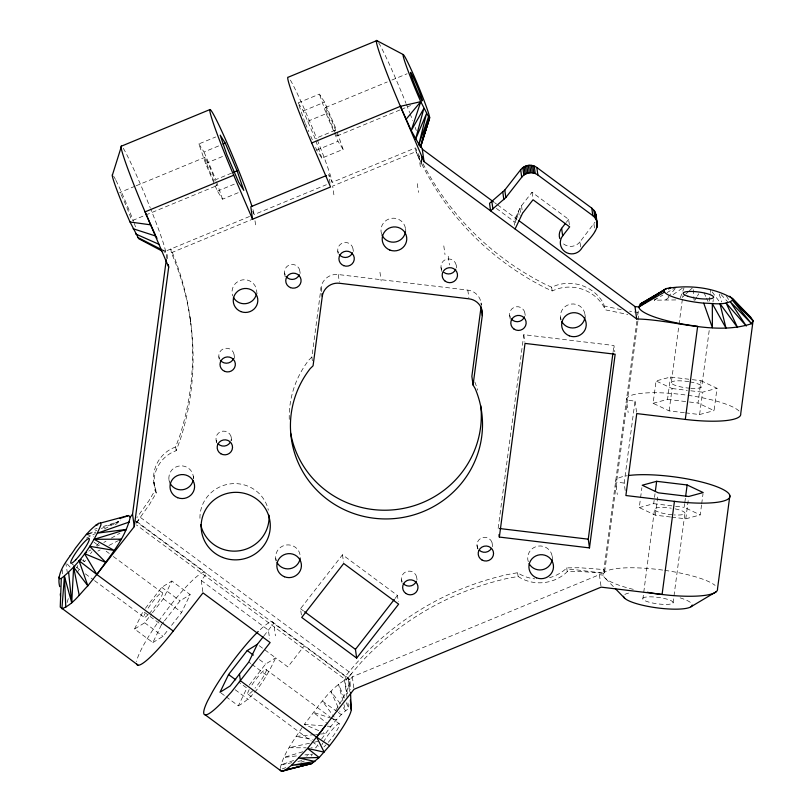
<?xml version="1.0" encoding="UTF-8"?>
<svg xmlns="http://www.w3.org/2000/svg" width="812" height="812" viewBox="0 0 812 812"><rect width="100%" height="100%" fill="white"/><g stroke="black" fill="none" stroke-linecap="round" stroke-linejoin="round"><path stroke-width="0.61" stroke-dasharray="4.06 3.04" d="M709.343 301.11L710.246 293.66M710.398 292.411L710.703 289.935M166.46 258.439L166.967 254.674L165.486 251.223A57.652 3.238 67.5 0 0 150.677 208.877M312.376 360.822L311.859 357.087L321.065 287.61A15.377 15.002 -7.9 0 1 338.279 274.547L467.813 290.117A15.377 15.002 -8 0 1 481.201 304.886M498.142 528.348L523.821 334.686L613.953 345.516L614.816 351.738M613.121 351.799L613.953 345.516M636.872 321.319L603.214 575.14L599.398 574.683L352.306 676.812L349.972 679.817A57.652 8.912 -53.5 0 1 335.346 710.947M637.704 315.066L638.486 309.22M637.887 321.308L604.473 573.292L580.133 571.455L567.243 571.587L565.812 573.039A39.22 38.276 -7.9 0 1 521.274 578.388L518.107 576.469L507.348 578.418A281.48 274.7 -7.9 0 0 361.634 661.8L346.024 680.05L136.396 524.928M638.059 320.06L638.557 316.304L638.039 312.569L629.635 311.138M625.199 490.539L624.164 483.069L635.035 401.128L626.428 400.093A57.652 12.139 7.6 0 1 686.82 395.15M670.539 517L655.304 515.163L639.267 507.581L640.414 498.893M640.587 497.654L641.896 487.718M684.374 412.709L669.129 410.882L653.092 403.3L656.055 380.95L670.499 377.032L688.789 379.224M639.267 507.581L653.701 503.663L655.02 493.726M653.092 403.3L667.535 399.372L670.499 377.032M642.718 598.383A15.377 3.238 7.6 0 1 658.085 597.388A15.377 3.238 7.6 0 1 673.087 602.311A15.377 3.238 7.6 0 1 660.339 604.158L656.36 603.681A15.377 3.238 7.6 0 1 642.84 599.246L654.573 508.992A15.377 3.238 7.6 0 1 671.27 508.19M689.967 388.227A15.377 3.238 7.6 0 1 671.301 382.787L678.873 325.673M679.035 324.435L682.821 295.883M655.304 515.163L658.096 494.061M669.129 410.882L672.092 388.532L656.055 380.95M701.538 504.973L700.218 514.909L684.181 507.317L684.678 503.602M684.841 502.354L685.501 497.391M700.979 380.696L717.016 388.278L714.052 410.618L698.015 403.036L700.979 380.696L690.007 379.377M673.057 602.88L684.912 513.488M690.921 388.298A15.377 3.238 7.6 0 0 701.771 386.441L709.353 329.337M712.966 302.023L713.301 299.547M671.717 517.142L685.775 518.827L688.414 498.964M685.541 412.851L699.609 414.546L702.573 392.196L717.016 388.278M701.7 503.734L703.019 493.797M280.181 768.517C283.642 752.795 294.34 739.702 302.876 726.375M249.517 216.489L165.486 251.223L165.181 252.684L163.385 250.512M67.152 602.514L68.512 597.744M76.998 567.882L77.678 565.497M514.575 225.228L514.057 221.483L518.563 210.927L521.527 205.71L531.992 192.251L568.623 219.362L569.669 226.863M176.194 450.64L175.676 446.904L179.736 435.963A278.678 271.969 -7.9 0 0 170.835 249.01L171.352 252.745A278.678 271.969 -7.9 0 1 180.254 439.698L176.194 450.64L172.103 452.406A33.881 33.059 -7.9 0 0 155.407 490.925L156.219 493.016L149.347 504.668L136.923 522.045M680.294 297.831L684.039 287.854M311.473 755.982L312.376 754.003L306.52 756.033M152.463 612.796L163.344 598.809L171.85 581.037L190.15 594.597L181.655 612.37L169.221 628.346M134.559 629.016L143.095 611.274L161.395 624.834L152.869 642.576L134.559 629.016L144.688 622.784L151.682 613.791M226.122 696.777L238.342 705.831L246.889 688.099L238.748 682.07M238.342 705.831C255.932 696.077 267.381 675.604 275.654 657.872L257.343 644.312M580.631 246.899L579.941 241.905L594.932 222.214M175.676 446.904L171.586 448.671A33.881 33.059 -7.9 0 0 154.889 487.19L155.681 489.271L148.809 500.923L136.873 517.609M694.839 300.308L696.797 297.06M697.447 295.974L698.746 293.802M317.766 744.848L315.848 747.832L310.976 747.822M76.937 572.815L80.378 567.781M321.593 739.042C329.611 728.08 337.518 716.377 348.764 708.48L347.495 700.066M82.56 560.432L84.509 561.742L86.011 559.732M90.508 553.703L92.01 551.693M318.751 730.658L304.256 724.365C317.593 708.145 329.154 687.876 348.328 678.121L349.972 679.817L350.398 689.794M351.505 673.635L346.024 680.05L345.404 676.437A281.48 274.7 -7.9 0 1 506.83 574.683L517.579 572.724L520.756 574.652A39.22 38.276 -7.9 0 0 534.844 578.875M249.223 685.105L265.544 664.125L275.654 657.872L287.864 666.906L304.185 645.936L349.972 679.817M145.419 608.279L161.75 587.299L171.85 581.037M161.395 624.834L163.73 621.84M164.511 620.835L180.061 600.86L190.15 594.597M202.807 591.633L201.254 580.458L206.522 573.698L304.185 645.936M152.869 642.576L162.999 636.344L168.439 629.351M566.289 222.356L568.623 219.362M263.981 635.816L273.674 623.383L272.132 621.718A57.652 8.912 -53.5 0 0 259.13 630.711M301.374 614.938L300.511 608.716L342.491 554.779L397.433 595.429L398.296 601.662M395.099 598.434L397.433 595.429M136.122 523.232L140.577 517.548L351.18 673.392M96.547 545.948L98.82 543.147M566.725 567.872L567.243 571.587L569.527 569.324L573.008 569.435L604.473 573.292L603.955 569.557L579.616 567.74L566.725 567.872L565.294 569.303A39.22 38.276 -7.9 0 1 549.562 577.687M311.859 357.087L308.956 359.939A96.08 93.766 -7.9 0 0 289.265 419.682M115.416 524.806L120.724 520.025M682.181 297.496L684.892 294.939M685.805 294.096L688.515 291.549M689.418 290.696L693.042 287.296M675.746 299.932L654.289 300.186L656.218 298.684M668.956 297.486L665.85 299.628L676.822 286.788L667.17 292.533M673.087 294.624L682.384 288.179M654.289 300.186L662.876 295.081M88.792 551.135L90.944 549.886M97.389 546.171L99.531 544.933M103.834 542.446L105.976 541.208M111.345 538.112L119.943 533.149M86.488 538.123L95.39 533.555M104.291 528.977L118.755 521.548L101.916 526.907M97.897 551.074L100.109 549.947M108.981 545.41L117.862 540.863M238.2 192.708L222.529 199.194L217.413 191.124L205.598 163.496L198.889 143.927L215.687 136.984M298.187 102.88L319.461 94.09L324.577 102.15L336.391 129.788L315.117 138.578L303.292 110.95L298.187 102.88L304.896 122.45L326.17 113.66L319.461 94.09M198.889 143.927L204.005 151.986L219.676 145.51M303.292 110.95L324.577 102.15M134.934 186.263L119.77 192.525A15.377 0.863 67.5 0 1 120.257 193.104M136.091 185.786L204.878 157.355M325.45 107.519L387.243 81.971M391.912 80.053L407.066 73.78M205.598 163.496L224.64 155.62M231.501 173.139L215.819 179.625L204.005 151.986M132.589 220.458L216.53 185.765M337.102 135.929L400.062 109.904M401.229 109.427L410.557 105.57M217.413 191.124L235.338 183.725M316.71 150.088L337.985 141.288L343.1 149.357L321.816 158.147L316.71 150.088L314.741 145.48M252.715 211.232L254.146 214.581L326.333 184.74M330.027 183.248L328.819 174.529L332.159 182.335L415.521 147.875A283.449 276.618 -7.9 0 0 420.251 158.147M171.352 252.745L253.506 218.793M88.64 533.616L96.75 530.368M101.378 528.51L118.755 521.548M423.062 163.78A283.449 276.618 -7.9 0 0 545.441 284.403L551.632 287.184L556.748 285.174A39.849 38.885 -7.9 0 1 603.499 303.383L605.275 309.829L627.747 314.467M421.885 164.146A283.449 276.618 -7.9 0 0 545.958 288.138L552.15 290.929L557.265 288.92A39.849 38.885 -7.9 0 1 604.016 307.119L605.275 309.829M282.312 768.883L285.783 767.634M300.856 762.255L304.327 761.017M293.629 760.489L280.739 764.955L291.762 762.701M94.699 529.201L97.105 528.439M302.805 751.76L283.814 757.454L298.714 755.657M699.609 414.546L714.052 410.618M685.775 518.827L700.218 514.909M87.513 534.276L95.816 532.388M309.473 743.244L289.021 747.73L306.094 747.801M314.295 742.188L319.106 741.133M297.882 761.453L304.003 760.194M304.926 754.906L311.138 754.155M314.396 734.647L295.994 736.443L313.016 739.539M315.624 734.525L319.309 734.17M320.527 734.048L325.439 733.561L323.206 732.597M304.256 724.365L322.425 725.776M327.266 726.151L330.9 726.435L328.941 724.862M672.092 388.532L687.338 390.369M690.85 390.795L702.573 392.196M667.535 399.372L688.261 401.869M689.479 402.011L698.015 403.036M624.164 483.069L615.557 482.034A57.652 12.139 7.6 0 1 626.955 475.761M653.701 503.663L674.427 506.15M675.645 506.292L684.181 507.317M672.194 514.778L668.215 514.3A15.377 3.238 7.6 0 1 654.695 509.865L654.573 508.992M621.221 309.717L604.757 306.094M86.326 534.55L93.309 536.235M331.702 718.427L313.259 712.307L327.957 724.081M332.859 718.813L336.31 719.96L334.848 717.97M163.273 250.106L165.486 251.223M337.325 711.748L322.374 701.091L334.108 716.986M338.32 712.449L341.314 714.58L339.761 711.119M494.538 202.604L496.579 204.116M497.594 204.868L516.929 219.179M496.396 208.41L514.057 221.483M300.511 608.716L303.566 610.969M136.72 521.517L204.878 571.963M272.132 621.718L348.328 678.121L349.566 691.509M201.254 580.458L268.407 630.142L269.614 638.841M93.999 542.203L99.074 545.968M106.189 551.226L109.244 553.479M113.304 556.484L162.085 592.547M265.889 669.423L329.987 716.844M331.002 717.595L339.142 723.614A15.377 2.375 -53.5 0 1 328.271 742.361M72.156 564.086L75.201 566.34M76.226 567.091L80.286 570.095M85.372 573.851L93.502 579.859M94.517 580.61L144.313 617.435M248.107 694.29L311.179 740.96M312.194 741.711L318.304 746.228M134.762 520.563L206.522 573.698A57.652 8.912 -53.5 0 0 172.154 603.164A57.652 8.912 -53.5 0 0 136.619 661.536M259.434 659.598L265.544 664.125M161.75 587.299L180.061 600.86M163.344 598.809L181.655 612.37M248.787 662.034L250.817 663.546M251.842 664.297L267.097 675.594M144.688 622.784L162.999 636.344M235.216 689.774L248.442 699.579M221.037 693.012L225.107 696.026M605.61 578.601L613.415 586.65M721.046 294.553L727.664 301.77M67.335 564.086L70.573 567.629M340.187 703.608L330.981 691.499L339.254 709.962M343.263 707.638L345.567 710.673L343.953 704.643M712.144 291.884L720.102 302.602M83.118 559.641L84.509 561.742M726.405 296.106L729.074 300.349M704.004 292.726L706.024 297.07M706.521 298.166L708.034 301.425M326.17 113.66L334.047 132.082M334.544 133.229L337.985 141.288M305.383 123.607L308.834 131.666M310.803 136.274L312.275 139.725M419.347 159.426L416.038 151.611L415.521 147.875M344.369 698.066L338.502 684.171L343.638 703.446M346.318 702.695L348.764 708.48M337.183 132.092L343.1 149.357M315.898 140.882L321.816 158.147M216.611 181.929L222.529 199.194M719.249 294.096L721.635 301.993M347.566 693.895L344.42 679.603L347.313 698.858M65.721 562.32L67.213 571.922M155.681 489.271L156.219 493.016M635.035 401.128L636.76 413.582M626.945 403.828L628.153 412.547M593.937 223.919L594.973 231.42M616.085 485.769L617.293 494.488M584.934 314.295L585.279 316.792M599.398 574.683L600.961 585.899M560.564 317.634L560.909 320.131M551.632 287.184L552.15 290.929M531.992 192.251L532.865 198.504M521.527 205.71L522.563 213.211M519.924 208.4L520.969 215.901M518.563 210.927L519.426 217.18M517.285 213.505L518.157 219.758M516.107 216.124L516.98 222.376M515.031 218.783L515.904 225.036M524.856 312.945L525.202 315.432M523.821 334.686L524.856 342.156M552.18 556.301L552.525 558.798M509.692 315.472L510.21 319.207M481.069 302.927L481.414 305.413M517.579 572.724L518.107 576.469M467.813 290.117L468.849 297.588M456.232 265.362L456.577 267.848M492.062 542.731L492.691 547.156M448.224 256.247L449.442 264.966M443.799 245.884L445.006 254.603M441.017 267.564L441.535 271.299M476.979 544.923L477.608 549.359M418.83 155.691L420.555 168.145M417.277 183.674L418.495 192.393M405.452 228.517L405.797 231.004M379.965 272.264L381.173 280.982M416.698 577.332L417.043 579.829M401.534 579.859L401.879 582.346M353.007 248.929L353.352 251.415M333.884 194.789L332.676 186.07L416.038 151.611A283.449 276.618 -7.9 0 0 421.327 163.019M337.782 251.009L338.127 253.506M338.279 274.547L339.325 282.018M321.065 287.61L321.765 292.594M342.491 554.779L343.537 562.249M299.811 270.893L300.156 273.39M352.306 676.812L354.032 689.276M284.586 272.974L285.103 276.719M255.009 220.803L255.871 227.035M257.028 293.812L256.511 290.077A12.302 11.997 -7.9 0 0 242.697 279.856A12.302 11.997 -7.9 0 0 232.141 293.416L232.486 295.903M275.745 558.565L276.09 561.062M234.079 354.661L234.597 358.397M231.115 436.856L231.633 440.601M218.854 356.752L219.199 359.239M216.154 440.358L216.499 442.844M190.059 317.837L190.576 321.572M166.967 254.674L167.83 260.906M193.286 476.177L193.632 478.664M193.378 478.268A12.302 11.997 -7.9 0 0 173.595 468.382C169.414 471.518 168.064 477.08 169.261 482.003M153.844 482.287L154.361 486.023M274.294 626.996L275.4 635.796M693.235 289.64L694.098 300.217M348.328 678.121L349.322 690.647M62.28 569.78L62.727 576.043M688.068 395.322A57.652 12.139 7.6 0 1 740.006 412.141M252.938 209.587A57.652 3.238 67.5 0 1 254.146 214.581M290.381 80.114A57.652 3.238 67.5 0 1 316.883 138.842M317.35 139.989A57.652 3.238 67.5 0 1 332.159 182.335M123.282 148.302A57.652 3.238 67.5 0 1 150.21 207.73M378.605 42.772A57.652 3.238 67.5 0 1 406 103.347M406.457 104.494A57.652 3.238 67.5 0 1 409.644 112.584M410.101 113.771A57.652 3.238 67.5 0 1 412.699 120.623M415.186 127.403A57.652 3.238 67.5 0 1 416.302 130.559M633.279 589.36A57.652 12.139 7.6 0 1 605.336 571.719A57.652 12.139 7.6 0 1 663.607 570.197M664.855 570.369A57.652 12.139 7.6 0 1 715.108 585.422M675.148 508.88A15.377 3.238 7.6 0 1 684.973 513.285A15.377 3.238 7.6 0 1 674.133 514.93M336.868 134.213A15.377 0.863 67.5 0 1 336.625 135.35M335.782 133.838A15.377 0.863 67.5 0 1 327.175 113.609A15.377 0.863 67.5 0 1 327.256 110.544A15.377 0.863 67.5 0 1 335.853 131.138M121.1 194.616A15.377 0.863 67.5 0 1 131.189 219.22M216.296 184.04A15.377 0.863 67.5 0 1 216.053 185.187M214.063 181.34A15.377 0.863 67.5 0 1 205.923 161.537A15.377 0.863 67.5 0 1 207.08 161.192A15.377 0.863 67.5 0 1 215.281 180.975M148.149 608.117A15.377 2.365 -53.5 0 1 162.522 593.004A15.377 2.365 -53.5 0 1 148.931 613.862M148.231 614.582A15.377 2.365 -53.5 0 1 144.901 613.72M323.318 742.178A15.377 2.375 -53.5 0 1 339.142 723.614M325.977 744.919A15.377 2.375 -53.5 0 1 323.978 746.878M321.938 744.777A15.377 2.375 -53.5 0 1 322.8 743.102M690.038 381.884A15.377 3.238 7.6 0 1 701.771 386.441M671.301 382.787A15.377 3.238 7.6 0 1 689.063 381.711M251.933 684.973A15.377 2.375 -53.5 0 1 266.184 669.545A15.377 2.375 -53.5 0 1 255.029 688.17M252.735 690.728A15.377 2.375 -53.5 0 1 250.076 687.987M624.814 594.496A34.591 7.288 7.6 0 1 630.264 592.78M680.121 597.855A34.591 7.288 7.6 0 1 691.083 602.981M113.568 176.072A34.591 1.939 67.5 0 1 115.466 179.462M115.933 180.376A34.591 1.939 67.5 0 1 133.493 221.361M134.264 223.432A34.591 1.939 67.5 0 1 135.513 226.852M199.945 518.3A34.591 33.759 -7.9 0 1 230.578 483.85A34.591 33.759 -7.9 0 1 268.346 510.2M561.031 319.674A12.302 11.997 -7.9 0 1 571.12 304.074A12.302 11.997 -7.9 0 1 585.036 316.386M478.045 548.658A7.684 7.501 -7.9 0 1 482.592 537.585A7.684 7.501 -7.9 0 1 492.346 544.669M402.113 581.727A7.684 7.501 -7.9 0 1 407.878 571.201A7.684 7.501 -7.9 0 1 416.759 579.291M216.855 442.185A7.684 7.501 -7.9 0 1 222.884 431.142A7.684 7.501 -7.9 0 1 230.984 440.743M219.372 358.64A7.684 7.501 -7.9 0 1 225.452 348.277A7.684 7.501 -7.9 0 1 234.089 356.62M441.555 269.452A7.684 7.501 -7.9 0 1 447.554 259.038A7.684 7.501 -7.9 0 1 456.253 267.321M510.271 317.34A7.684 7.501 -7.9 0 1 516.026 306.804A7.684 7.501 -7.9 0 1 524.917 314.904M528.277 561.691A12.302 11.997 -7.9 0 1 538.366 546.08A12.302 11.997 -7.9 0 1 552.272 558.402M169.749 482.541A12.302 11.997 -7.9 0 1 168.916 479.516M276.212 560.615A12.302 11.997 -7.9 0 1 286.829 544.943A12.302 11.997 -7.9 0 1 300.115 558.362M338.299 252.908A7.684 7.501 -7.9 0 1 344.379 242.534A7.684 7.501 -7.9 0 1 353.017 250.888M381.549 233.897A12.302 11.997 -7.9 0 1 391.638 218.296A12.302 11.997 -7.9 0 1 405.553 230.608M285.103 274.862A7.684 7.501 -7.9 0 1 291.183 264.499A7.684 7.501 -7.9 0 1 299.821 272.852M474.847 382.016A96.08 93.766 -7.9 0 1 477.639 390.166M579.941 241.905A11.53 11.256 -7.9 0 1 562.3 242.798"/><path stroke-width="1.22" d="M59.723 586.65C55.673 571.607 68.198 559.732 75.465 548.1C82.479 539.269 89.137 529.597 98.658 523.273L100.536 523.05L101.023 524.714C92.619 545.319 78.581 564.431 61.296 578.438L60.25 607.092L138.182 665.241M70.309 555.398L70.197 555.56M71.72 602.727L73.628 567.162L87.848 585.807C79.84 593.917 72.928 604.615 61.885 608.777L64.453 576.327L71.72 602.727L68.655 572.48M565.507 223.351L561.62 228.345L562.665 235.856A11.53 11.256 -7.9 0 0 564.827 251.618A11.53 11.256 -7.9 0 0 580.976 249.406C586.091 240.819 606.178 226.568 592.821 215.657L537.879 174.996C532.987 171.281 525.425 172.317 521.72 177.209L505.835 197.549L490.57 210.836L489.524 203.325L504.8 190.038L520.675 169.708C524.39 164.816 531.941 163.78 536.833 167.495L591.775 208.156L594.749 211.435L596.302 217.048M81.251 559.59L79.028 560.727L87.848 585.807L134.264 526.643L132.539 514.189L166.298 259.688M134.264 526.643L168.693 267.128L168.348 264.641M321.938 293.842L322.283 296.329L313.067 365.806L310.164 368.658A96.08 93.766 -7.9 0 0 374.129 518.239A96.08 93.766 -7.9 0 0 475.132 388.481L473.071 385.03L471.863 376.311L481.069 306.845L482.287 315.563L473.071 385.03M421.144 163.76L422.037 156.97M499.35 537.067L525.029 343.405L615.161 354.235L589.482 547.897L499.35 537.067L499.004 534.58M589.482 547.897L588.264 539.178L612.948 353.058M655.355 491.25L656.664 481.313L687.145 484.977L703.182 492.559L688.738 496.487L658.268 492.823L642.231 485.231L656.664 481.313M628.275 475.568A57.652 12.139 7.6 0 1 723.928 489.951A57.652 12.139 7.6 0 1 674.437 501.359L662.084 594.465L601.134 587.137L354.032 689.276L307.596 748.42L291.467 765.351L285.55 769.918L281.632 771.4L205.365 714.946M674.437 501.359L625.89 495.523L636.76 413.582L685.298 419.418L697.65 326.302A57.652 12.139 7.6 0 1 638.78 306.987L634.964 306.53L518.959 220.681M685.663 496.152L687.145 484.977M729.846 495.767L717.503 588.873A57.652 12.139 7.6 0 1 647.235 592.263M377.854 41.656A57.652 3.238 67.5 0 0 400.387 106.331L424.016 161.598L636.699 318.984C673.98 319.684 714.712 335.762 751.567 323.704L753.069 320.72L732.272 298.38L732.505 300.318C724.233 305.83 713.119 303.17 703.74 303.16A34.591 7.288 7.6 0 1 664.51 292.087L638.78 306.987L640.282 303.992L666.378 288.534C688.099 284.819 713.169 286.961 732.272 298.38L750.674 317.259L753.069 320.72L740.717 413.826A57.652 12.139 7.6 0 1 685.298 419.418M258.216 631.482A57.652 8.912 -53.5 0 0 212.744 691.286L207.547 701.01A57.652 8.912 -53.5 0 0 222.711 701.568L231.39 692.027L270.132 642.566L202.98 592.882L173.26 631.056L96.943 574.591C109.336 556.535 125.281 539.006 130.225 517.193L132.539 514.189M400.387 106.331L420.758 101.662L411.227 130.57L423.874 108.432L415.541 139.319L426.473 113.721L418.708 144.972L428.391 117.151L420.504 147.145L429.487 118.501L420.758 101.662A34.591 1.939 67.5 0 1 403.462 57.155A34.591 1.939 67.5 0 1 414.272 76.551A34.591 1.939 67.5 0 1 429.69 117.669L420.504 147.145L411.227 130.57L400.387 106.331L311.727 142.973L330.555 186.983L252.532 219.23L233.714 175.219A57.652 3.238 67.5 0 1 210.217 112.898A57.652 3.238 67.5 0 1 224.843 137.908A57.652 3.238 67.5 0 1 251.984 206.451M210.135 109.488L121.485 146.13L112.492 174.773A34.591 1.939 67.5 0 0 130.042 222.001L138.71 238.698L161.872 250.928M429.69 117.669L420.809 145.693L422.291 149.144L424.016 161.598M515.092 228.984L522.563 213.211L533.037 199.762L569.669 226.863L562.665 235.856M257.343 644.312L247.224 650.554L228.568 674.528L220.022 692.26L230.121 686.008L239.469 674.031L248.787 662.034L257.343 644.312L263.25 636.76M356.661 658.085L301.719 617.435L343.709 563.498L398.641 604.148L356.661 658.085L355.453 649.367L394.327 599.429M406.061 119.313L420.758 101.662M350.51 692.291L351.251 709.769A34.591 5.349 -53.5 0 1 329.591 745.67L319.177 757.525L311.727 763.625L285.55 769.918L311.727 763.625L291.467 765.351L314.924 761.433L298.989 758.022L319.177 757.525L307.596 748.42L324.171 752.145L316.71 737.215L240.413 680.74L239.469 674.031M668.723 288.899L670.651 287.397L668.469 288.636M638.78 306.987L666.378 288.534L650.767 298.39M646.606 301.019L648.686 299.709M690.961 606.767L716.001 591.867M79.028 560.727L96.943 574.591L84.499 553.611L86.64 552.373M124.236 530.672L126.388 529.434L97.663 533.098L129.473 521.943M118.968 540.305L121.191 539.168L94.141 539.31L114.187 550.424L89.655 546.303L105.915 562.503L84.499 553.611M644.515 302.135L640.282 303.992L664.277 290.138L664.51 292.087M223.036 144.12L225.279 143.196L237.094 170.825L243.803 190.394L238.687 182.335L226.873 154.696L220.174 135.127L225.279 143.196M233.734 172.215L237.094 170.825M233.714 175.219L145.064 211.861L168.693 267.128M326.495 175.493L250.806 206.776L252.532 219.23M86.326 534.55L88.64 533.616M124.672 516.98L128.58 515.498L130.225 517.193M279.998 769.705L281.632 771.4L290.036 768.639M94.141 539.31L126.388 529.434M95.511 525.374L97.937 524.674M119.811 518.381L123.454 517.335M100.536 523.05L128.58 515.498M281.632 771.4L309.778 763.93M61.296 578.438L59.418 578.662L58.931 576.987M499.39 528.5L588.264 539.178M130.042 222.001L150.738 224.853L155.386 234.972M133.148 228.751L155.904 236.099L156.98 238.292M135.736 233.998L159.111 244.361M137.634 237.398L162.258 249.934M403.29 54.587L376.809 40.6L288.158 77.241A57.652 3.238 67.5 0 0 311.727 142.973M748.634 316.03L750.674 317.259L729.734 296.218M329.591 745.67L316.71 737.215A57.652 8.912 -53.5 0 0 325.713 725.157M422.291 149.144L493.523 201.853M304.581 611.73L355.453 649.367M247.224 650.554L253.334 655.081M228.568 674.528L235.693 679.806M753.069 320.72L732.505 300.318L751.567 323.704L730.404 301.922L746.279 326.028L726.131 303.059L737.55 327.51L719.96 303.668L725.989 328.068L712.327 303.708L712.378 327.662L703.74 303.16M615.151 588.436L624.692 598.282M150.738 224.853L145.064 211.861A57.652 3.238 67.5 0 1 121.485 146.13M73.628 567.162L79.241 595.399M634.964 306.53L636.699 318.984M595.906 214.135L597.348 224.548M595.419 212.744L597.246 226.02M594.749 211.435L595.785 218.935M596.607 224.965L596.952 227.472M593.907 210.217L594.952 217.717M591.775 208.156L592.821 215.657M536.833 167.495L537.879 174.996M534.225 166.044L535.27 173.555M532.794 165.587L533.839 173.088M531.322 165.313L532.357 172.814M529.81 165.232L530.855 172.733M528.308 165.333L529.353 172.844M526.836 165.638L527.871 173.139M525.405 166.125L526.45 173.626M524.055 166.785L525.1 174.286M522.806 167.617L523.841 175.118M520.675 169.708L521.72 177.209M504.8 190.038L505.835 197.549M502.801 192.139L503.846 199.64M491.889 201.64L492.925 209.141M350.358 700.035L351.251 709.769M60.301 593.887L60.504 596.302M350.408 704.42L350.703 708.176M64.453 576.327L65.802 607.295M173.26 631.056A57.652 8.912 -53.5 0 1 136.538 663.546M692.189 605.021A34.591 7.288 7.6 0 1 657.659 607.944A34.591 7.288 7.6 0 1 623.586 596.241M269.026 515.184A34.591 33.759 -7.9 0 1 239.093 550.82A34.591 33.759 -7.9 0 1 200.686 524.542M584.944 317.431A12.302 11.997 -7.9 0 1 561.853 321.603M491.351 548.435A7.684 7.501 -7.9 0 1 479.283 550.191M416.302 581.199A7.684 7.501 -7.9 0 1 403.168 583.392M230.161 442.53A7.684 7.501 -7.9 0 1 218.022 443.768M233.572 358.518A7.684 7.501 -7.9 0 1 220.377 360.325M455.755 269.219A7.684 7.501 -7.9 0 1 444.012 272.487M524.461 316.812A7.684 7.501 -7.9 0 1 511.327 318.994M552.18 559.438A12.302 11.997 -7.9 0 1 529.099 563.609M193.104 480.339A12.302 11.997 -7.9 0 1 170.205 483.475M300.115 558.362A12.302 11.997 -7.9 0 1 277.034 562.533M352.499 252.786A7.684 7.501 -7.9 0 1 339.304 254.592M256.338 294.238A12.302 11.997 -7.9 0 1 233.43 297.375M405.462 231.653A12.302 11.997 -7.9 0 1 381.924 234.871M299.303 274.74A7.684 7.501 -7.9 0 1 286.108 276.547M480.755 405.777A96.08 93.766 -7.9 0 1 398.611 509.225A96.08 93.766 -7.9 0 1 290.645 433.07M322.283 296.329A15.377 15.002 -7.9 0 1 339.497 283.266L469.021 298.836A15.377 15.002 -7.9 0 1 482.287 315.563M559.793 238.606A11.53 11.256 -7.9 0 1 561.62 228.345M412.537 79.119A15.377 0.863 67.5 0 0 422.21 100.749A15.377 0.863 67.5 0 0 414.414 79.759A15.377 0.863 67.5 0 0 412.537 79.119M75.76 559.762A15.377 2.365 -53.5 0 0 89.35 538.904A15.377 2.365 -53.5 0 0 74.978 554.017A15.377 2.365 -53.5 0 0 75.76 559.762M687.947 296.278A15.377 3.238 7.6 0 0 713.23 297.862A15.377 3.238 7.6 0 0 694.006 291.549A15.377 3.238 7.6 0 0 687.947 296.278M222.559 557.408A34.591 33.759 -7.9 0 0 269.99 521.395A34.591 33.759 -7.9 0 0 214.622 499.481A34.591 33.759 -7.9 0 0 222.559 557.408M569.283 335.823A12.302 11.997 -7.9 0 0 586.142 323.014A12.302 11.997 -7.9 0 0 566.461 315.218A12.302 11.997 -7.9 0 0 569.283 335.823M482.095 560.077A7.684 7.501 -7.9 0 0 493.554 553.388A7.684 7.501 -7.9 0 0 481.952 547.085A7.684 7.501 -7.9 0 0 482.095 560.077M405.838 593.44A7.684 7.501 -7.9 0 0 417.967 588.01A7.684 7.501 -7.9 0 0 407.167 580.499A7.684 7.501 -7.9 0 0 405.838 593.44M220.783 453.725A7.684 7.501 -7.9 0 0 232.526 447.524A7.684 7.501 -7.9 0 0 221.229 440.733A7.684 7.501 -7.9 0 0 220.783 453.725M224.751 371.378A7.684 7.501 -7.9 0 0 235.287 363.38A7.684 7.501 -7.9 0 0 222.985 358.508A7.684 7.501 -7.9 0 0 224.751 371.378M445.22 281.206A7.684 7.501 -7.9 0 0 457.46 276.039A7.684 7.501 -7.9 0 0 446.823 268.295A7.684 7.501 -7.9 0 0 445.22 281.206M513.996 329.053A7.684 7.501 -7.9 0 0 526.125 323.623A7.684 7.501 -7.9 0 0 515.315 316.101A7.684 7.501 -7.9 0 0 513.996 329.053M536.519 577.829A12.302 11.997 -7.9 0 0 553.388 565.02A12.302 11.997 -7.9 0 0 533.697 557.235A12.302 11.997 -7.9 0 0 536.519 577.829M177.625 497.695A12.302 11.997 -7.9 0 0 194.494 484.896A12.302 11.997 -7.9 0 0 174.803 477.101A12.302 11.997 -7.9 0 0 177.625 497.695M284.454 576.753A12.302 11.997 -7.9 0 0 301.323 563.954A12.302 11.997 -7.9 0 0 281.632 556.159A12.302 11.997 -7.9 0 0 284.454 576.753M290.483 287.631A7.684 7.501 -7.9 0 0 301.029 279.632A7.684 7.501 -7.9 0 0 288.727 274.76A7.684 7.501 -7.9 0 0 290.483 287.631M343.679 265.646A7.684 7.501 -7.9 0 0 354.225 257.648A7.684 7.501 -7.9 0 0 341.913 252.776A7.684 7.501 -7.9 0 0 343.679 265.646M240.859 311.595A12.302 11.997 -7.9 0 0 257.719 298.796A12.302 11.997 -7.9 0 0 238.038 291A12.302 11.997 -7.9 0 0 240.859 311.595M389.801 250.035A12.302 11.997 -7.9 0 0 406.66 237.236A12.302 11.997 -7.9 0 0 386.979 229.441A12.302 11.997 -7.9 0 0 389.801 250.035"/></g></svg>
